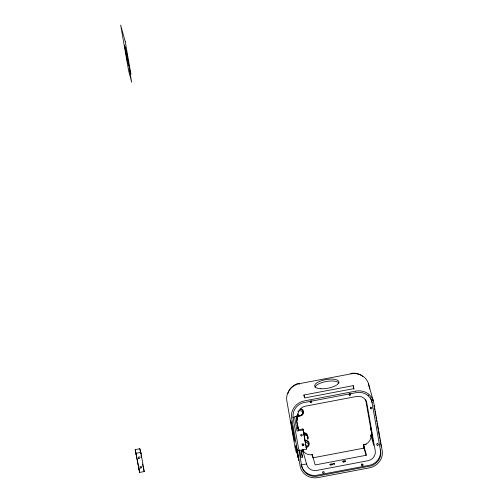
<?xml version="1.0" encoding="UTF-8"?>
<svg xmlns="http://www.w3.org/2000/svg" width="503" height="503" viewBox="0 0 503 503"><rect width="100%" height="100%" fill="white"/><g stroke="black" fill="none" stroke-linecap="round" stroke-linejoin="round"><path stroke-width="0.75" d="M298.04 428.374L298.185 429.028L297.952 428.028M298.26 428.606L298.229 429.254M298.266 429.487L298.116 427.405L297.971 428.128M298.361 428.845L298.279 428.166M298.43 429.216L298.285 428.468M304.579 440.408L304.743 440.358A3.911 3.64 -15.6 0 1 309.213 443.218A3.911 3.64 -15.6 0 1 306.006 447.538M303.95 395.012L353.181 385.656L353.999 388.58L304.768 397.93L303.95 395.012L304.346 397.269M302.555 449.644L306.547 463.942A8.878 8.274 -15.6 0 0 316.708 470.437L367.989 460.698A8.878 8.274 -15.6 0 0 375.263 450.889L366.794 402.941A8.878 8.274 -15.6 0 0 356.633 396.446L305.352 406.185A8.878 8.274 -15.6 0 0 298.072 415.994L294.488 416.679L297.028 431.058L303.183 429.889L306.572 449.072L298.367 450.631M297.022 416.503L300.247 415.893M135.213 449.594L139.828 448.714L140.846 452.373L144.235 471.55L139.62 472.424L135.213 449.594L139.62 472.424M296.298 420.301L297.669 420.043L296.852 415.409M136.231 453.247L140.846 452.373M297.455 427.613L298.191 427.475L298.6 429.763M298.053 428.644L298.178 427.996M303.183 429.889L302.925 428.977L298.31 429.858L298.562 430.769L296.022 416.383M366.241 444.18A11.487 10.708 -15.6 0 1 363.386 445.098L363.996 447.286L363.575 444.891A8.878 8.274 -15.6 0 0 370.849 435.082L372.132 434.844M297.122 451.229L297.487 453.128L297.543 452.109M297.65 452.656L297.367 452.555M301.209 452.09L303.265 451.7L302.85 449.386M301.278 450.298L302.479 457.114L300.945 457.403L299.606 449.833M312.747 457.849L364.034 448.11L366.027 455.246M300.907 465.011L306.547 463.942M330.031 464.256L334.382 463.433L334.508 463.873L330.641 464.759L330.031 464.256L330.201 465.218M330.924 465.08L332.376 464.803M297.298 425.255L297.374 425.425M298.072 428.751L298.021 428.26M303.743 433.423L306.358 434.755A3.892 3.628 -15.6 0 1 307.723 438.956M303.831 433.756L306.446 435.089A3.892 3.628 -15.6 0 1 307.817 439.282M296.619 450.034L296.236 448.047L296.368 448.594M296.192 447.777L296.104 447.324L296.33 448.469L296.198 447.676M296.317 448.513L296.563 449.732M297.311 452.159L297.128 451.229M296.443 449.028L296.613 449.99M138.834 469.01L138.532 467.432L138.841 469.016M295.89 446.098L295.971 446.501M296.682 448.789L296.619 448.374L296.732 448.883M296.833 449.632L297.034 450.763M296.72 448.99L296.852 449.537M368.429 383.468L373.251 400.74M372.509 398.615L373.119 400.809M370.849 435.082L373.735 445.406L365.675 399.784M363.575 444.891L366.454 455.215L315.174 464.954L312.294 454.63A8.878 8.274 -15.6 0 1 302.806 450.191M299.744 384.254L299.436 383.154A14.361 13.38 -15.6 0 0 288.621 391.516M312.514 456.296L312.105 454.831L312.338 456.152M306.358 434.755L306.446 435.089M297.443 413.736L298.072 415.994M306.572 449.072L302.925 428.977M297.053 417.83L297.669 420.043M296.437 421.174L298.191 427.475M302.643 449.487L303.265 451.7M301.498 453.599L302.479 457.114M295.852 445.859L295.971 446.35M296.638 448.525L296.814 449.412M295.978 446.589L296.078 446.978M296.801 449.456L296.902 450.022L296.657 448.55M143.625 469.356L144.235 471.55M296.154 447.381L296.009 446.62M372.182 402.928L371.503 400.306A14.097 13.135 -15.6 0 0 370.302 397.703M301.41 464.866L301.423 464.917A14.097 13.135 -15.6 0 0 315.727 475.461L370.623 465.036A14.097 13.135 -15.6 0 0 380.57 451.631L380.387 449.871M143.122 466.212L143.456 467.909M140.934 454.027L140.595 452.31M297.216 451.782L297.147 451.38L297.229 451.688M143.418 468.167L143.091 466.419M297.034 417.025L297.204 418.087L297.11 417.421M136.162 453.756C135.659 451.512 136.64 456.158 136.124 453.876M373.93 405.412L374.201 406.946M374.477 408.48L374.748 410.014M375.018 411.548L375.697 415.384M375.967 416.918L376.238 418.452M376.508 419.986L376.778 421.52M377.049 423.054L378.269 429.958M378.539 431.499L379.759 438.402M380.035 439.936L380.306 441.471M380.576 443.005L381.255 446.84M372.44 398.653L372.71 400.187M371.931 402.016L380.828 452.543A14.097 13.135 -15.6 0 1 370.874 465.948L315.978 476.372A14.097 13.135 -15.6 0 1 301.674 465.828L292.953 417.018M369.592 388.964L368.894 385.323A15.668 14.6 -15.6 0 0 350.968 373.861L299.687 383.6A15.668 14.6 -15.6 0 0 286.842 400.904L295.311 448.852A15.668 14.6 -15.6 0 0 296.493 452.48M353.181 385.656L353.848 389.429M364.034 448.11L364.159 448.827L363.386 445.098M334.382 463.433L334.552 464.388M312.294 454.63L312.715 457.026M305.56 435.152L305.447 434.51A3.395 3.163 -15.6 0 0 304.667 434.146M297.091 425.337L297.053 424.991M296.933 450.223L297.078 451.021L297.015 450.675M296.16 447.5L295.827 445.727M139.828 448.714L140.368 451.782M141.047 455.617L141.318 457.152M142.538 464.062L142.808 465.596M140.972 453.882L140.482 451.505L140.544 452.002M293.205 417.88A14.097 13.135 -15.6 0 1 302.976 402.765L357.872 392.34A14.097 13.135 -15.6 0 1 371.755 401.218M377.652 443.445A0.836 0.78 -15.6 0 1 377.043 443.64M315.098 387.128A12.273 4.439 -10 0 1 326.673 381.412A12.273 4.439 -10 0 1 338.991 383.148M287.848 393.767A14.361 13.38 -15.6 0 1 288.389 392.07M350.717 373.415A14.361 13.38 -15.6 0 1 362.82 376.451M362.267 464.036A0.836 0.78 -15.6 0 1 361.443 463.992M370.818 407.185A0.836 0.78 -15.6 0 1 370.39 407.16M349.604 393.623A0.836 0.78 -15.6 0 1 349.176 393.598M368.102 395.025A14.097 13.135 -15.6 0 1 368.919 395.848M311.175 400.69A0.836 0.78 -15.6 0 1 310.634 401.023M343.191 461.98A1.566 0.566 -10 0 1 345.379 461.666M304.831 440.861A3.364 3.131 -15.6 0 1 306.755 446.765M302.077 444.577A3.364 3.131 -15.6 0 1 302.045 443.753M305.195 442.395A2.691 2.502 -15.6 0 1 308.27 444.363A2.691 2.502 -15.6 0 1 306.063 447.33M302.988 445.362A2.691 2.502 -15.6 0 1 303.127 444.061M304.101 434.359A3.911 3.64 -15.6 0 1 307.264 436.378M303.9 433.14A4.301 4.005 -15.6 0 1 307.735 437.409M303.743 432.593A4.301 4.005 -15.6 0 1 307.547 435.812M301.152 408.82A3.911 3.64 -15.6 0 1 300.417 415.88L299.398 415.95A3.911 3.64 -15.6 0 1 297.512 415.346M300.109 409.146A3.364 3.131 -15.6 0 1 301.159 415.107M300.329 415.377A3.364 3.131 -15.6 0 1 297.833 414.918M297.858 411.812A2.691 2.502 -15.6 0 1 301.951 411.379A2.691 2.502 -15.6 0 1 301.549 415.233A2.691 2.502 -15.6 0 1 297.6 414.327M290.734 420.772L293.218 435.089L294.84 441.232L292.356 426.915L290.753 420.785M296.751 451.009L297.895 457.139L296.751 451.009M297.606 454.064L298.751 460.201L297.606 454.064M355.791 391.127L304.504 400.866A15.668 14.6 -15.6 0 0 291.665 418.175L300.134 466.124A15.668 14.6 -15.6 0 0 318.059 477.586L369.347 467.847A15.668 14.6 -15.6 0 0 382.186 450.537L373.716 402.589A15.668 14.6 -15.6 0 0 355.791 391.127M371.007 428.638L370.661 427.399L371.799 433.121L371.007 428.638M125.222 41.504L120.657 25.15L128.661 70.986L131.679 82.234L129.139 67.848L130.899 74.155L125.222 41.504M126.379 51.771L124.53 45.157L127.089 59.637L128.938 66.251L126.379 51.771M301.171 435.919A0.836 0.78 -15.6 0 0 302.284 435.02A0.836 0.78 -15.6 0 0 300.939 434.586A0.836 0.78 -15.6 0 0 301.171 435.919M302.863 445.507A0.836 0.78 -15.6 0 0 303.982 444.608A0.836 0.78 -15.6 0 0 302.63 444.174A0.836 0.78 -15.6 0 0 302.863 445.507M320.769 388.75A12.273 4.439 -10 0 0 338.884 382.054A12.273 4.439 -10 0 0 320.675 380.972A12.273 4.439 -10 0 0 320.769 388.75M349.635 395.245A0.836 0.78 -15.6 0 0 350.748 394.346A0.836 0.78 -15.6 0 0 349.403 393.912A0.836 0.78 -15.6 0 0 349.635 395.245M377.288 445.249A0.836 0.78 -15.6 0 0 378.401 444.35A0.836 0.78 -15.6 0 0 377.055 443.916A0.836 0.78 -15.6 0 0 377.288 445.249M370.849 408.807A0.836 0.78 -15.6 0 0 371.962 407.908A0.836 0.78 -15.6 0 0 370.617 407.48A0.836 0.78 -15.6 0 0 370.849 408.807M343.285 461.892A1.566 0.566 -10 0 0 345.636 461.056A1.566 0.566 -10 0 0 343.348 460.886A1.566 0.566 -10 0 0 343.285 461.892M362.091 465.728A0.836 0.78 -15.6 0 0 363.204 464.829A0.836 0.78 -15.6 0 0 361.858 464.395A0.836 0.78 -15.6 0 0 362.091 465.728M323.115 473.128A0.836 0.78 -15.6 0 0 324.228 472.229A0.836 0.78 -15.6 0 0 322.882 471.801A0.836 0.78 -15.6 0 0 323.115 473.128M310.665 402.645A0.836 0.78 -15.6 0 0 311.778 401.746A0.836 0.78 -15.6 0 0 310.426 401.319A0.836 0.78 -15.6 0 0 310.665 402.645M138.734 458.352A0.836 0.78 -15.6 0 0 139.96 457.598A0.836 0.78 -15.6 0 0 138.69 457.001A0.836 0.78 -15.6 0 0 138.734 458.352M140.538 467.985A0.836 0.78 -15.6 0 0 141.645 467.073A0.836 0.78 -15.6 0 0 140.287 466.665A0.836 0.78 -15.6 0 0 140.538 467.985"/></g></svg>
